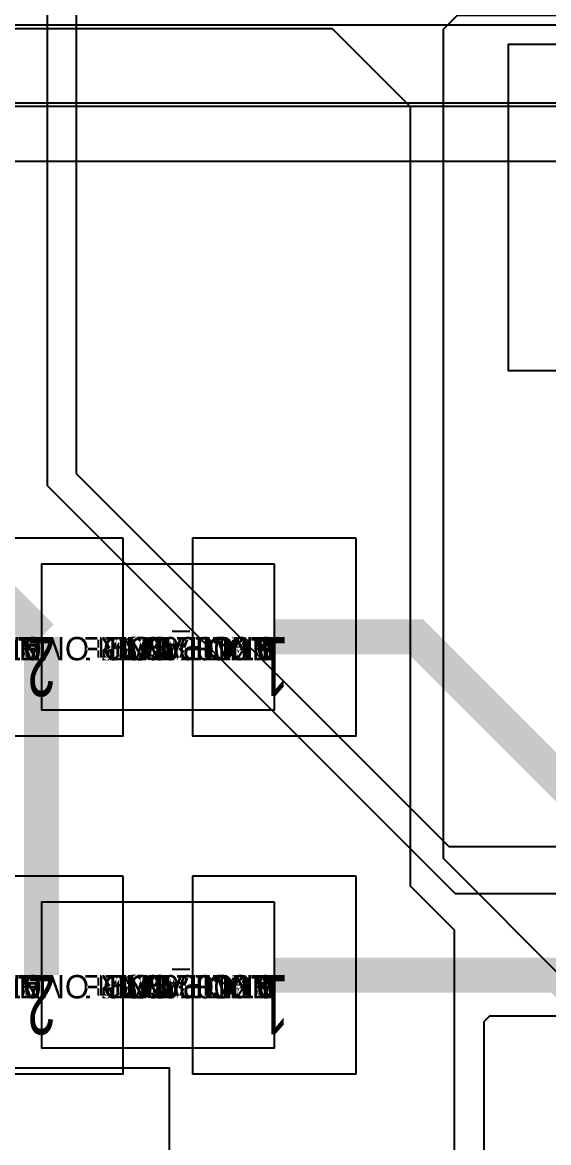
# Model space of a CAD drawing. Extents: x 0 to 323, y 0 to 320.
# Drawn here: x 31.64 to 36.15, y 23.36 to 32.97 of the extents above; entities that cross this region are included whole.
import ezdxf
from ezdxf.enums import TextEntityAlignment as Align

# ---------------------------------------------------------------- set-up
doc = ezdxf.new("R2010")
doc.units = 0
doc.header["$MEASUREMENT"] = 0
doc.layers.get('0').update_dxf_attribs({"linetype": 'CONTINUOUS'})
for name, color, linetype in [('ETCH_BOTTOM', 7, 'CONTINUOUS'), ('ETCH_GND', 3, 'CONTINUOUS'), ('ETCH_INT1', 4, 'CONTINUOUS'), ('ETCH_INT2', 5, 'CONTINUOUS'), ('ETCH_PWR', 6, 'CONTINUOUS'), ('ETCH_TOP', 2, 'CONTINUOUS'), ('PACKAGE_GEOMETRY_ASSEMBLY_TOP', 11, 'CONTINUOUS'), ('PACKAGE_GEOMETRY_PIN_NUMBER', 9, 'CONTINUOUS')]:
    doc.layers.add(name, color=color, linetype=linetype)

# ---------------------------------------------------------------- blocks, each defined once
blk = doc.blocks.new('PAD_INFO')
for tag in ['SHAPE_TYPE', 'PAD_HEIGHT', 'PAD_LAYER', 'PAD_TYPE', 'PAD_WIDTH']:
    blk.add_attdef(tag, (0, 0), '', height=0.2)
at = {"flags": 2}
blk.add_attdef('CDN_TYPE', (0, 0), '', height=0.2, dxfattribs=at)
blk = doc.blocks.new('DRILL_INFO')
at = {"flags": 2}
blk.add_attdef('CDN_TYPE', (0, 0), '', height=0.2, dxfattribs=at)
for tag in ['FSHAPE', 'FCHAR', 'DRILL_HEIGHT', 'DIAMETER', 'PLATED', 'DRILL_WIDTH']:
    blk.add_attdef(tag, (0, 0), '', height=0.2)
blk = doc.blocks.new('RC1400X1700TS')
at = {"layer": 'ETCH_TOP'}
blk.add_lwpolyline([(-0.7, -0.85), (-0.7, 0.85), (0.7, 0.85), (0.7, -0.85)], close=True, dxfattribs=at)
ref = blk.add_blockref('PAD_INFO', (0, 0))
ref.add_attrib('PAD_LAYER', 'ETCH_TOP', (0, 0), dxfattribs={"height": 0.2})
ref.add_attrib('SHAPE_TYPE', 'NULL', (0, 0), dxfattribs={"height": 0.2})
ref.add_attrib('PAD_TYPE', 'ANTIPAD', (0, 0), dxfattribs={"height": 0.2})
ref.add_attrib('PAD_WIDTH', '0.000000', (0, 0), dxfattribs={"height": 0.2})
ref.add_attrib('PAD_HEIGHT', '0.000000', (0, 0), dxfattribs={"height": 0.2})
ref = blk.add_blockref('PAD_INFO', (0, 0))
ref.add_attrib('PAD_LAYER', 'ETCH_GND', (0, 0), dxfattribs={"height": 0.2})
ref.add_attrib('SHAPE_TYPE', 'NULL', (0, 0), dxfattribs={"height": 0.2})
ref.add_attrib('PAD_TYPE', 'ANTIPAD', (0, 0), dxfattribs={"height": 0.2})
ref.add_attrib('PAD_WIDTH', '0.000000', (0, 0), dxfattribs={"height": 0.2})
ref.add_attrib('PAD_HEIGHT', '0.000000', (0, 0), dxfattribs={"height": 0.2})
ref = blk.add_blockref('PAD_INFO', (0, 0))
ref.add_attrib('PAD_LAYER', 'ETCH_INT1', (0, 0), dxfattribs={"height": 0.2})
ref.add_attrib('SHAPE_TYPE', 'NULL', (0, 0), dxfattribs={"height": 0.2})
ref.add_attrib('PAD_TYPE', 'ANTIPAD', (0, 0), dxfattribs={"height": 0.2})
ref.add_attrib('PAD_WIDTH', '0.000000', (0, 0), dxfattribs={"height": 0.2})
ref.add_attrib('PAD_HEIGHT', '0.000000', (0, 0), dxfattribs={"height": 0.2})
ref = blk.add_blockref('PAD_INFO', (0, 0))
ref.add_attrib('PAD_LAYER', 'ETCH_INT2', (0, 0), dxfattribs={"height": 0.2})
ref.add_attrib('SHAPE_TYPE', 'NULL', (0, 0), dxfattribs={"height": 0.2})
ref.add_attrib('PAD_TYPE', 'ANTIPAD', (0, 0), dxfattribs={"height": 0.2})
ref.add_attrib('PAD_WIDTH', '0.000000', (0, 0), dxfattribs={"height": 0.2})
ref.add_attrib('PAD_HEIGHT', '0.000000', (0, 0), dxfattribs={"height": 0.2})
ref = blk.add_blockref('PAD_INFO', (0, 0))
ref.add_attrib('PAD_LAYER', 'ETCH_PWR', (0, 0), dxfattribs={"height": 0.2})
ref.add_attrib('SHAPE_TYPE', 'NULL', (0, 0), dxfattribs={"height": 0.2})
ref.add_attrib('PAD_TYPE', 'ANTIPAD', (0, 0), dxfattribs={"height": 0.2})
ref.add_attrib('PAD_WIDTH', '0.000000', (0, 0), dxfattribs={"height": 0.2})
ref.add_attrib('PAD_HEIGHT', '0.000000', (0, 0), dxfattribs={"height": 0.2})
ref = blk.add_blockref('PAD_INFO', (0, 0))
ref.add_attrib('PAD_LAYER', 'ETCH_BOTTOM', (0, 0), dxfattribs={"height": 0.2})
ref.add_attrib('SHAPE_TYPE', 'NULL', (0, 0), dxfattribs={"height": 0.2})
ref.add_attrib('PAD_TYPE', 'ANTIPAD', (0, 0), dxfattribs={"height": 0.2})
ref.add_attrib('PAD_WIDTH', '0.000000', (0, 0), dxfattribs={"height": 0.2})
ref.add_attrib('PAD_HEIGHT', '0.000000', (0, 0), dxfattribs={"height": 0.2})
ref = blk.add_blockref('PAD_INFO', (0, 0))
ref.add_attrib('PAD_LAYER', 'ETCH_TOP', (0, 0), dxfattribs={"height": 0.2})
ref.add_attrib('SHAPE_TYPE', 'NULL', (0, 0), dxfattribs={"height": 0.2})
ref.add_attrib('PAD_TYPE', 'THERMAL', (0, 0), dxfattribs={"height": 0.2})
ref.add_attrib('PAD_WIDTH', '0.000000', (0, 0), dxfattribs={"height": 0.2})
ref.add_attrib('PAD_HEIGHT', '0.000000', (0, 0), dxfattribs={"height": 0.2})
ref = blk.add_blockref('PAD_INFO', (0, 0))
ref.add_attrib('PAD_LAYER', 'ETCH_GND', (0, 0), dxfattribs={"height": 0.2})
ref.add_attrib('SHAPE_TYPE', 'NULL', (0, 0), dxfattribs={"height": 0.2})
ref.add_attrib('PAD_TYPE', 'THERMAL', (0, 0), dxfattribs={"height": 0.2})
ref.add_attrib('PAD_WIDTH', '0.000000', (0, 0), dxfattribs={"height": 0.2})
ref.add_attrib('PAD_HEIGHT', '0.000000', (0, 0), dxfattribs={"height": 0.2})
ref = blk.add_blockref('PAD_INFO', (0, 0))
ref.add_attrib('PAD_LAYER', 'ETCH_INT1', (0, 0), dxfattribs={"height": 0.2})
ref.add_attrib('SHAPE_TYPE', 'NULL', (0, 0), dxfattribs={"height": 0.2})
ref.add_attrib('PAD_TYPE', 'THERMAL', (0, 0), dxfattribs={"height": 0.2})
ref.add_attrib('PAD_WIDTH', '0.000000', (0, 0), dxfattribs={"height": 0.2})
ref.add_attrib('PAD_HEIGHT', '0.000000', (0, 0), dxfattribs={"height": 0.2})
ref = blk.add_blockref('PAD_INFO', (0, 0))
ref.add_attrib('PAD_LAYER', 'ETCH_INT2', (0, 0), dxfattribs={"height": 0.2})
ref.add_attrib('SHAPE_TYPE', 'NULL', (0, 0), dxfattribs={"height": 0.2})
ref.add_attrib('PAD_TYPE', 'THERMAL', (0, 0), dxfattribs={"height": 0.2})
ref.add_attrib('PAD_WIDTH', '0.000000', (0, 0), dxfattribs={"height": 0.2})
ref.add_attrib('PAD_HEIGHT', '0.000000', (0, 0), dxfattribs={"height": 0.2})
ref = blk.add_blockref('PAD_INFO', (0, 0))
ref.add_attrib('PAD_LAYER', 'ETCH_PWR', (0, 0), dxfattribs={"height": 0.2})
ref.add_attrib('SHAPE_TYPE', 'NULL', (0, 0), dxfattribs={"height": 0.2})
ref.add_attrib('PAD_TYPE', 'THERMAL', (0, 0), dxfattribs={"height": 0.2})
ref.add_attrib('PAD_WIDTH', '0.000000', (0, 0), dxfattribs={"height": 0.2})
ref.add_attrib('PAD_HEIGHT', '0.000000', (0, 0), dxfattribs={"height": 0.2})
ref = blk.add_blockref('PAD_INFO', (0, 0))
ref.add_attrib('PAD_LAYER', 'ETCH_BOTTOM', (0, 0), dxfattribs={"height": 0.2})
ref.add_attrib('SHAPE_TYPE', 'NULL', (0, 0), dxfattribs={"height": 0.2})
ref.add_attrib('PAD_TYPE', 'THERMAL', (0, 0), dxfattribs={"height": 0.2})
ref.add_attrib('PAD_WIDTH', '0.000000', (0, 0), dxfattribs={"height": 0.2})
ref.add_attrib('PAD_HEIGHT', '0.000000', (0, 0), dxfattribs={"height": 0.2})
ref = blk.add_blockref('PAD_INFO', (0, 0))
ref.add_attrib('PAD_LAYER', 'ETCH_GND', (0, 0), dxfattribs={"height": 0.2})
ref.add_attrib('SHAPE_TYPE', 'NULL', (0, 0), dxfattribs={"height": 0.2})
ref.add_attrib('PAD_TYPE', 'REGULAR', (0, 0), dxfattribs={"height": 0.2})
ref.add_attrib('PAD_WIDTH', '0.000000', (0, 0), dxfattribs={"height": 0.2})
ref.add_attrib('PAD_HEIGHT', '0.000000', (0, 0), dxfattribs={"height": 0.2})
ref = blk.add_blockref('PAD_INFO', (0, 0))
ref.add_attrib('PAD_LAYER', 'ETCH_INT1', (0, 0), dxfattribs={"height": 0.2})
ref.add_attrib('SHAPE_TYPE', 'NULL', (0, 0), dxfattribs={"height": 0.2})
ref.add_attrib('PAD_TYPE', 'REGULAR', (0, 0), dxfattribs={"height": 0.2})
ref.add_attrib('PAD_WIDTH', '0.000000', (0, 0), dxfattribs={"height": 0.2})
ref.add_attrib('PAD_HEIGHT', '0.000000', (0, 0), dxfattribs={"height": 0.2})
ref = blk.add_blockref('PAD_INFO', (0, 0))
ref.add_attrib('PAD_LAYER', 'ETCH_INT2', (0, 0), dxfattribs={"height": 0.2})
ref.add_attrib('SHAPE_TYPE', 'NULL', (0, 0), dxfattribs={"height": 0.2})
ref.add_attrib('PAD_TYPE', 'REGULAR', (0, 0), dxfattribs={"height": 0.2})
ref.add_attrib('PAD_WIDTH', '0.000000', (0, 0), dxfattribs={"height": 0.2})
ref.add_attrib('PAD_HEIGHT', '0.000000', (0, 0), dxfattribs={"height": 0.2})
ref = blk.add_blockref('PAD_INFO', (0, 0))
ref.add_attrib('PAD_LAYER', 'ETCH_PWR', (0, 0), dxfattribs={"height": 0.2})
ref.add_attrib('SHAPE_TYPE', 'NULL', (0, 0), dxfattribs={"height": 0.2})
ref.add_attrib('PAD_TYPE', 'REGULAR', (0, 0), dxfattribs={"height": 0.2})
ref.add_attrib('PAD_WIDTH', '0.000000', (0, 0), dxfattribs={"height": 0.2})
ref.add_attrib('PAD_HEIGHT', '0.000000', (0, 0), dxfattribs={"height": 0.2})
ref = blk.add_blockref('PAD_INFO', (0, 0))
ref.add_attrib('PAD_LAYER', 'ETCH_BOTTOM', (0, 0), dxfattribs={"height": 0.2})
ref.add_attrib('SHAPE_TYPE', 'NULL', (0, 0), dxfattribs={"height": 0.2})
ref.add_attrib('PAD_TYPE', 'REGULAR', (0, 0), dxfattribs={"height": 0.2})
ref.add_attrib('PAD_WIDTH', '0.000000', (0, 0), dxfattribs={"height": 0.2})
ref.add_attrib('PAD_HEIGHT', '0.000000', (0, 0), dxfattribs={"height": 0.2})
ref = blk.add_blockref('DRILL_INFO', (0, 0))
ref.add_attrib('DIAMETER', '0.000000', (0, 0), dxfattribs={"height": 0.2})
ref.add_attrib('PLATED', 'PLATED', (0, 0), dxfattribs={"height": 0.2})
ref.add_attrib('FSHAPE', 'NULL', (0, 0), dxfattribs={"height": 0.2})
ref.add_attrib('DRILL_WIDTH', '0.000000', (0, 0), dxfattribs={"height": 0.2})
ref.add_attrib('DRILL_HEIGHT', '0.000000', (0, 0), dxfattribs={"height": 0.2})
ref = blk.add_blockref('PAD_INFO', (0, 0))
ref.add_attrib('PAD_LAYER', 'ETCH_TOP', (0, 0), dxfattribs={"height": 0.2})
ref.add_attrib('SHAPE_TYPE', 'RECTANGLE', (0, 0), dxfattribs={"height": 0.2})
ref.add_attrib('PAD_TYPE', 'REGULAR', (0, 0), dxfattribs={"height": 0.2})
ref.add_attrib('PAD_WIDTH', '1.400000', (0, 0), dxfattribs={"height": 0.2})
ref.add_attrib('PAD_HEIGHT', '1.700000', (0, 0), dxfattribs={"height": 0.2})
for tag in ['CDN_TYPE', 'PIN']:
    blk.add_attdef(tag, (0, 0), '', height=0.2)
at = {"flags": 2}
for tag in ['PSTKNAME', 'BBV']:
    blk.add_attdef(tag, (0, 0), '', height=0.2, dxfattribs=at)
blk = doc.blocks.new('F91')
at = {"layer": 'PACKAGE_GEOMETRY_ASSEMBLY_TOP'}
blk.add_lwpolyline([(0, -0.625), (2, -0.625), (2, 0.625), (0, 0.625)], close=True, dxfattribs=at)
at = {"layer": 'ETCH_TOP'}
ref = blk.add_blockref('RC1400X1700TS', (0, 0), dxfattribs=at)
ref.add_attrib('CDN_TYPE', 'PIN', (0, 0), dxfattribs={"height": 0.2})
ref.add_attrib('PIN', '1', (0, 0), dxfattribs={"height": 0.2})
ref = blk.add_blockref('RC1400X1700TS', (2, 0), dxfattribs=at)
ref.add_attrib('CDN_TYPE', 'PIN', (0, 0), dxfattribs={"height": 0.2})
ref.add_attrib('PIN', '2', (0, 0), dxfattribs={"height": 0.2})
at = {"flags": 2}
for tag in ['SYMBOL_TYPE', 'CDN_TYPE', 'REFDES']:
    blk.add_attdef(tag, (0, 0), '', height=0.2, dxfattribs=at)

msp = doc.modelspace()

# ---------------------------------------------------------------- linework, layer by layer
at = {"layer": 'ETCH_BOTTOM'}
msp.add_lwpolyline([(32.1751, 14.8761), (32.1751, 21.1999), (32.9001, 21.1999), (32.9001, 24.0001), (29.0842, 24.0001, -0.619671), (29.0034, 24.1627, 0.19129), (29.1216, 24.5896, -0.644318), (29.2806, 24.6836, 0.818529), (30.1329, 25.4946), (30.1251, 25.507), (30.1251, 27.4878), (23.9378, 33.6751)], format="xyb", dxfattribs=at)
msp.add_lwpolyline([(37.5342, 29.9474, -0.750573), (36.3818, 29.9474), (36.3712, 29.9839), (35.8079, 29.9839), (35.8079, 32.7841), (39.8581, 32.7841), (39.8581, 29.9839), (37.5448, 29.9839)], format="xyb", close=True, dxfattribs=at)
at = {"layer": 'ETCH_GND'}
msp.add_lwpolyline([(24.7939, 32.4561), (18.45, 38.8), (18.45, 39.1), (16.1, 39.1), (15.7867, 39.4133, -0.668179), (15.8226, 39.5), (18.8, 39.5), (26.017, 32.283), (70.847, 32.283), (70.847, 26.8418, 0.668179), (71.0201, 26.7701), (73.5633, 29.3133, -0.668179), (73.65, 29.2774), (73.65, 28.3), (70.847, 25.497), (70.847, 24.773), (69.403, 24.773), (69.403, 31.777), (25.187, 31.777), (24.7101, 32.2539), (24.7222, 32.283, 0.668179), (24.7939, 32.4561)], format="xyb", close=True, dxfattribs=at)
at = {"layer": 'ETCH_INT1'}
msp.add_lwpolyline([(52.35, 20.6), (45.65, 20.6), (45.2, 20.15), (43.85, 20.15), (39.3, 24.7), (36.35, 24.7), (35.25, 25.8), (35.25, 32.914), (35.371, 33.035), (49.845, 33.035), (50.03, 32.85), (72.8906, 32.85)], dxfattribs=at)
for points in [[(25.55, 14.2), (25.55, 24.7671, -0.489483), (25.6765, 24.8654, 1.286813), (25.6765, 25.8346, -0.489483), (25.55, 25.9329), (25.55, 29.05), (25.547, 29.053), (25.547, 32.918), (34.296, 32.918), (34.964, 32.25), (34.964, 25.565), (35.342, 25.187), (35.342, 17.688), (35.633, 17.397)], [(51.7, 11.5), (45.8915, 11.5), (45.881, 11.5368, 0.75525), (44.919, 11.5368), (44.9085, 11.5), (43.3915, 11.5), (43.381, 11.5368, 0.75525), (42.419, 11.5368), (42.4085, 11.5), (40.15, 11.5), (36.033, 15.617), (36.033, 17.538), (36, 17.538), (35.6, 17.938), (35.6, 24.4), (35.65, 24.45), (39.15, 24.45), (43.775, 19.825), (45.425, 19.825), (45.85, 20.25), (52.55, 20.25)]]:
    msp.add_lwpolyline(points, format="xyb", dxfattribs=at)
at = {"layer": 'ETCH_INT2'}
for points in [[(59.1939, 32.947), (17.699, 32.947), (17.699, 16.2251), (15.8672, 16.2251), (15.2052, 16.8871, -0.448395), (15.2139, 17.0383, 2.634574), (13.69, 17.1235, -0.669693), (13.6186, 16.9501), (12.8414, 16.9501, -0.669693), (12.77, 17.1235, 1.289173), (10.8569, 18.2653, -0.569037), (10.6879, 18.2223), (9.1001, 19.8101), (9.1001, 64.5818)], [(60.1357, 32.25), (18.106, 32.25), (18.106, 16.2251), (34.9362, 16.2251), (34.9481, 16.232, -1.740689), (34.9481, 15.368), (34.9362, 15.3749), (18.106, 15.3749), (18.106, 8.88), (23.9747, 8.88, 0.62357), (24.0548, 9.0435, -2.041056), (24.8452, 9.0435), (24.8452, 9.0435, 0.62357), (24.9253, 8.88), (26.5398, 8.88, 0.588936), (26.6258, 9.0351, -1.803436), (27.4742, 9.0351, 0.588936), (27.5602, 8.88), (29.2729, 8.88, 0.707802), (29.3365, 9.0604, -2.837864), (29.9635, 9.0604, 0.707802), (30.0271, 8.88), (63.856, 8.88)]]:
    msp.add_lwpolyline(points, format="xyb", dxfattribs=at)
at = {"layer": 'ETCH_PWR'}
msp.add_lwpolyline([(15.4303, 36.5), (29.6, 36.5), (31.85, 34.25), (31.85, 29), (35.35, 25.5), (38.2035, 25.5, -0.438707), (38.3046, 25.3902, 1.086075), (39.3014, 25.3902, -0.438707), (39.4025, 25.5), (43.35, 25.5), (43.65, 25.2), (43.65, 20.55), (48.65, 20.55), (54, 25.9)], format="xyb", dxfattribs=at)
msp.add_lwpolyline([(44.2, 20.95), (44, 21.15), (44, 21.4422, -0.508383), (44.1324, 21.5388, 1.370818), (44.1324, 22.4912, -0.508383), (44, 22.5878), (44, 25.3), (43.4, 25.9), (35.3, 25.9), (32.1, 29.1), (32.1, 34.15), (32.35, 34.4), (42, 34.4), (46.05, 30.35), (58.4, 30.35), (58.6, 30.15), (58.6, 26.9865, -0.739728), (58.4145, 26.9297, 0.96365), (57.5659, 26.4017, -0.575908), (57.4779, 26.25), (53.75, 26.25), (48.5, 21), (48.5, 20.95)], format="xyb", close=True, dxfattribs=at)
at = {"layer": 'ETCH_TOP'}
for points in [[(27.311, 27.811, 0.3, 0.3, 0), (27.564, 27.811, 0.3, 0.3, 0), (27.6, 27.775, 0.3, 0.3, 0), (28.275, 28.45, 0.3, 0.3, 0), (31.05, 28.45, 0.3, 0.3, 0), (31.8, 27.7, 0.3, 0.3, 0)], [(38.113, 28.325, 0.3, 0.3, 0), (38.113, 26.651, 0.3, 0.3, 0), (37.825, 26.363, 0.3, 0.3, 0), (36.353, 26.363, 0.3, 0.3, 0), (35.016, 27.7, 0.3, 0.3, 0), (33.8, 27.7, 0.3, 0.3, 0)], [(31.8, 24.8, 0.3, 0.3, 0), (31.8, 27.7, 0.3, 0.3, 0)], [(33.8, 24.8, 0.3, 0.3, 0), (36.237, 24.8, 0.3, 0.3, 0), (36.843, 24.194, 0.3, 0.3, 0), (36.843, 23.525, 0.3, 0.3, 0)]]:
    msp.add_lwpolyline(points, format="xyseb", dxfattribs=at)

# ---------------------------------------------------------------- block references
at = {"rotation": 180}
for p in [(33.8, 27.7), (33.8, 24.8)]:
    msp.add_blockref('F91', p, dxfattribs=at)

# ---------------------------------------------------------------- texts
at = {"layer": 'PACKAGE_GEOMETRY_PIN_NUMBER', "width": 0.649606}
for s, p in [('2', (31.8, 27.7)), ('1', (33.8, 27.7)), ('2', (31.8, 24.8)), ('1', (33.8, 24.8))]:
    msp.add_text(s, height=0.508, rotation=180, dxfattribs=at).set_placement(p, align=Align.CENTER)

doc.saveas('drawing.dxf')
